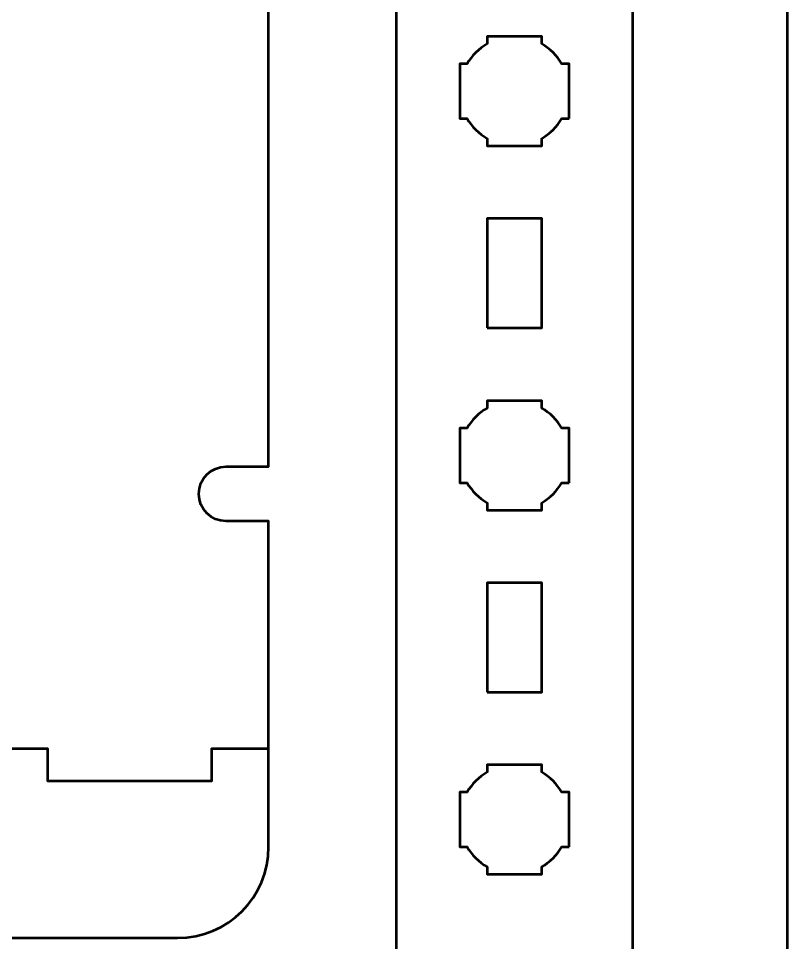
# Model space of a CAD drawing. Header units: centimetres. Extents: x -21 to 0, y -29.7 to 0.
# Drawn here: x -4.22 to 0, y -9.93 to -4.85 of the extents above; entities that cross this region are included whole.
import ezdxf

# ---------------------------------------------------------------- set-up
doc = ezdxf.new("R2010")
doc.units = ezdxf.units.CM
doc.header["$MEASUREMENT"] = 0
doc.layers.add('Layer 1', color=7, linetype='Continuous')

msp = doc.modelspace()

# ---------------------------------------------------------------- linework, layer by layer
at = {"layer": 'Layer 1', "color": 1, "lineweight": 53}
msp.add_open_spline([(-21.00003, -29.19995), (-21.00003, -29.19995), (-21.00003, -5.29992), (-21.00003, -5.29992), (-21.00003, -5.29992), (-21.00003, -5.21709), (-20.93286, -5.14992), (-20.85003, -5.14992), (-20.85003, -5.14992), (-20.7672, -5.14992), (-20.70003, -5.08275), (-20.70003, -4.99992), (-20.70003, -4.99992), (-20.70003, -4.91709), (-20.7672, -4.84992), (-20.85003, -4.84992), (-20.85003, -4.84992), (-20.93286, -4.84992), (-21.00003, -4.78275), (-21.00003, -4.69992), (-21.00003, -4.69992), (-21.00003, -4.61709), (-20.93286, -4.54992), (-20.85003, -4.54992), (-20.85003, -4.54992), (-20.7672, -4.54992), (-20.70003, -4.48275), (-20.70003, -4.39992), (-20.70003, -4.39992), (-20.70003, -4.31709), (-20.7672, -4.24992), (-20.85003, -4.24992), (-20.85003, -4.24992), (-20.93286, -4.24992), (-21.00003, -4.18275), (-21.00003, -4.09992), (-21.00003, -4.09992), (-21.00003, -4.01709), (-20.93286, -3.94992), (-20.85003, -3.94992), (-20.85003, -3.94992), (-20.7672, -3.94992), (-20.70003, -3.88275), (-20.70003, -3.79992), (-20.70003, -3.79992), (-20.70003, -3.71709), (-20.7672, -3.64992), (-20.85003, -3.64992), (-20.85003, -3.64992), (-20.93286, -3.64992), (-21.00003, -3.58275), (-21.00003, -3.49992), (-21.00003, -3.49992), (-21.00003, -3.41709), (-20.93286, -3.34992), (-20.85003, -3.34992), (-20.85003, -3.34992), (-20.7672, -3.34992), (-20.70003, -3.28275), (-20.70003, -3.19992), (-20.70003, -3.19992), (-20.70003, -3.11709), (-20.7672, -3.04992), (-20.85003, -3.04992), (-20.85003, -3.04992), (-20.93286, -3.04992), (-21.00003, -2.98275), (-21.00003, -2.89992), (-21.00003, -2.89992), (-21.00003, -2.81709), (-20.93286, -2.74992), (-20.85003, -2.74992), (-20.85003, -2.74992), (-20.7672, -2.74992), (-20.70003, -2.68275), (-20.70003, -2.59992), (-20.70003, -2.59992), (-20.70003, -2.51709), (-20.7672, -2.44992), (-20.85003, -2.44992), (-20.85003, -2.44992), (-20.93286, -2.44992), (-21.00003, -2.38275), (-21.00003, -2.29992), (-21.00003, -2.29992), (-21.00003, -2.21709), (-20.93286, -2.14992), (-20.85003, -2.14992), (-20.85003, -2.14992), (-20.7672, -2.14992), (-20.70003, -2.08275), (-20.70003, -1.99992), (-20.70003, -1.99992), (-20.70003, -1.91709), (-20.7672, -1.84992), (-20.85003, -1.84992), (-20.85003, -1.84992), (-20.93286, -1.84992), (-21.00003, -1.78275), (-21.00003, -1.69992), (-21.00003, -1.69992), (-21.00003, -1.61709), (-20.93286, -1.54992), (-20.85003, -1.54992), (-20.85003, -1.54992), (-20.7672, -1.54992), (-20.70003, -1.48275), (-20.70003, -1.39992), (-20.70003, -1.39992), (-20.70003, -1.31709), (-20.7672, -1.24992), (-20.85003, -1.24992), (-20.85003, -1.24992), (-20.93286, -1.24992), (-21.00003, -1.18275), (-21.00003, -1.09992), (-21.00003, -1.09992), (-21.00003, -1.09992), (-21.00003, -0.49992), (-21.00003, -0.49992), (-21.00003, -0.49992), (-21.00003, -0.22295), (-20.77694, 0.00004), (-20.49994, 0.00004), (-20.49994, 0.00004), (-20.49994, 0.00004), (-0.50008, 0.00004), (-0.50008, 0.00004), (-0.50008, 0.00004), (-0.22294, 0.00004), (0.00002, -0.22295), (0.00002, -0.49992), (0.00002, -0.49992), (0.00002, -0.49992), (0.00002, -29.19995), (0.00002, -29.19995), (0.00002, -29.19995), (0.00002, -29.47695), (-0.22294, -29.70004), (-0.50008, -29.70004), (-0.50008, -29.70004), (-0.50008, -29.70004), (-20.49994, -29.70004), (-20.49994, -29.70004), (-20.49994, -29.70004), (-20.77694, -29.70004), (-21.00003, -29.47695), (-21.00003, -29.19995)], degree=3, knots=[0, 0, 0, 0, 0.027027, 0.027027, 0.027027, 0.027027, 0.0540541, 0.0540541, 0.0540541, 0.0540541, 0.0810811, 0.0810811, 0.0810811, 0.0810811, 0.1081081, 0.1081081, 0.1081081, 0.1081081, 0.1351351, 0.1351351, 0.1351351, 0.1351351, 0.1621622, 0.1621622, 0.1621622, 0.1621622, 0.1891892, 0.1891892, 0.1891892, 0.1891892, 0.2162162, 0.2162162, 0.2162162, 0.2162162, 0.2432432, 0.2432432, 0.2432432, 0.2432432, 0.2702703, 0.2702703, 0.2702703, 0.2702703, 0.2972973, 0.2972973, 0.2972973, 0.2972973, 0.3243243, 0.3243243, 0.3243243, 0.3243243, 0.3513514, 0.3513514, 0.3513514, 0.3513514, 0.3783784, 0.3783784, 0.3783784, 0.3783784, 0.4054054, 0.4054054, 0.4054054, 0.4054054, 0.4324324, 0.4324324, 0.4324324, 0.4324324, 0.4594595, 0.4594595, 0.4594595, 0.4594595, 0.4864865, 0.4864865, 0.4864865, 0.4864865, 0.5135135, 0.5135135, 0.5135135, 0.5135135, 0.5405405, 0.5405405, 0.5405405, 0.5405405, 0.5675676, 0.5675676, 0.5675676, 0.5675676, 0.5945946, 0.5945946, 0.5945946, 0.5945946, 0.6216216, 0.6216216, 0.6216216, 0.6216216, 0.6486486, 0.6486486, 0.6486486, 0.6486486, 0.6756757, 0.6756757, 0.6756757, 0.6756757, 0.7027027, 0.7027027, 0.7027027, 0.7027027, 0.7297297, 0.7297297, 0.7297297, 0.7297297, 0.7567568, 0.7567568, 0.7567568, 0.7567568, 0.7837838, 0.7837838, 0.7837838, 0.7837838, 0.8108108, 0.8108108, 0.8108108, 0.8108108, 0.8378378, 0.8378378, 0.8378378, 0.8378378, 0.8648649, 0.8648649, 0.8648649, 0.8648649, 0.8918919, 0.8918919, 0.8918919, 0.8918919, 0.9189189, 0.9189189, 0.9189189, 0.9189189, 0.9459459, 0.9459459, 0.9459459, 0.9459459, 0.972973, 0.972973, 0.972973, 0.972973, 1, 1, 1, 1], dxfattribs=at)
at = {"layer": 'Layer 1', "color": 3, "lineweight": 53}
for points, knots in [([(-8.15002, -9.39995), (-8.15002, -9.39995), (-8.15002, -7.5), (-8.15002, -7.5), (-8.15002, -7.5), (-8.15002, -7.5), (-7.9125, -7.5), (-7.9125, -7.5), (-7.9125, -7.5), (-7.82967, -7.5), (-7.7625, -7.43283), (-7.7625, -7.35), (-7.7625, -7.35), (-7.7625, -7.26717), (-7.82967, -7.2), (-7.9125, -7.2), (-7.9125, -7.2), (-7.9125, -7.2), (-8.15002, -7.2), (-8.15002, -7.2), (-8.15002, -7.2), (-8.15002, -7.2), (-8.15002, -1.10005), (-8.15002, -1.10005), (-8.15002, -1.10005), (-8.15002, -0.82305), (-7.92693, -0.59995), (-7.64993, -0.59995), (-7.64993, -0.59995), (-7.64993, -0.59995), (-3.35007, -0.59995), (-3.35007, -0.59995), (-3.35007, -0.59995), (-3.07293, -0.59995), (-2.84997, -0.82305), (-2.84997, -1.10005), (-2.84997, -1.10005), (-2.84997, -1.10005), (-2.84997, -7.3115), (-2.84997, -7.3115), (-2.84997, -7.3115), (-2.84997, -7.3115), (-3.083, -7.3115), (-3.083, -7.3115), (-3.083, -7.3115), (-3.16583, -7.3115), (-3.233, -7.37867), (-3.233, -7.4615), (-3.233, -7.4615), (-3.233, -7.54433), (-3.16583, -7.6115), (-3.083, -7.6115), (-3.083, -7.6115), (-3.083, -7.6115), (-2.84997, -7.6115), (-2.84997, -7.6115), (-2.84997, -7.6115), (-2.84997, -7.6115), (-2.84997, -9.39995), (-2.84997, -9.39995), (-2.84997, -9.39995), (-2.84997, -9.67695), (-3.07293, -9.90005), (-3.35007, -9.90005), (-3.35007, -9.90005), (-3.35007, -9.90005), (-7.64993, -9.90005), (-7.64993, -9.90005), (-7.64993, -9.90005), (-7.92693, -9.90005), (-8.15002, -9.67695), (-8.15002, -9.39995)], [0, 0, 0, 0, 0.0555556, 0.0555556, 0.0555556, 0.0555556, 0.1111111, 0.1111111, 0.1111111, 0.1111111, 0.1666667, 0.1666667, 0.1666667, 0.1666667, 0.2222222, 0.2222222, 0.2222222, 0.2222222, 0.2777778, 0.2777778, 0.2777778, 0.2777778, 0.3333333, 0.3333333, 0.3333333, 0.3333333, 0.3888889, 0.3888889, 0.3888889, 0.3888889, 0.4444444, 0.4444444, 0.4444444, 0.4444444, 0.5, 0.5, 0.5, 0.5, 0.5555556, 0.5555556, 0.5555556, 0.5555556, 0.6111111, 0.6111111, 0.6111111, 0.6111111, 0.6666667, 0.6666667, 0.6666667, 0.6666667, 0.7222222, 0.7222222, 0.7222222, 0.7222222, 0.7777778, 0.7777778, 0.7777778, 0.7777778, 0.8333333, 0.8333333, 0.8333333, 0.8333333, 0.8888889, 0.8888889, 0.8888889, 0.8888889, 0.9444444, 0.9444444, 0.9444444, 0.9444444, 1, 1, 1, 1]), ([(-2.15002, -15.39997), (-2.15002, -15.39997), (-2.15002, -1.10009), (-2.15002, -1.10009), (-2.15002, -1.10009), (-2.15002, -0.82295), (-1.92693, -0.59999), (-1.64993, -0.59999), (-1.64993, -0.59999), (-1.64993, -0.59999), (-1.34992, -0.59999), (-1.34992, -0.59999), (-1.34992, -0.59999), (-1.07296, -0.59999), (-0.85, -0.82295), (-0.85, -1.10009), (-0.85, -1.10009), (-0.85, -1.10009), (-0.85, -15.39997), (-0.85, -15.39997), (-0.85, -15.39997), (-0.85, -15.67697), (-1.07296, -15.90007), (-1.34992, -15.90007), (-1.34992, -15.90007), (-1.34992, -15.90007), (-1.64993, -15.90007), (-1.64993, -15.90007), (-1.64993, -15.90007), (-1.92693, -15.90007), (-2.15002, -15.67697), (-2.15002, -15.39997)], [0, 0, 0, 0, 0.125, 0.125, 0.125, 0.125, 0.25, 0.25, 0.25, 0.25, 0.375, 0.375, 0.375, 0.375, 0.5, 0.5, 0.5, 0.5, 0.625, 0.625, 0.625, 0.625, 0.75, 0.75, 0.75, 0.75, 0.875, 0.875, 0.875, 0.875, 1, 1, 1, 1])]:
    msp.add_open_spline(points, degree=3, knots=knots, dxfattribs=at)
at = {"layer": 'Layer 1', "lineweight": 53}
for points, knots in [([(-1.19999, -5.4001), (-1.19999, -5.4001), (-1.2401, -5.4001), (-1.2401, -5.4001), (-1.2401, -5.4001), (-1.26642, -5.44557), (-1.30445, -5.48349), (-1.34992, -5.50995), (-1.34992, -5.50995), (-1.34992, -5.50995), (-1.34992, -5.55003), (-1.34992, -5.55003), (-1.34992, -5.55003), (-1.34992, -5.55003), (-1.5, -5.55003), (-1.5, -5.55003), (-1.5, -5.55003), (-1.5, -5.55003), (-1.64993, -5.55003), (-1.64993, -5.55003), (-1.64993, -5.55003), (-1.64993, -5.55003), (-1.64993, -5.50995), (-1.64993, -5.50995), (-1.64993, -5.50995), (-1.69554, -5.48349), (-1.73346, -5.44557), (-1.75978, -5.4001), (-1.75978, -5.4001), (-1.75978, -5.4001), (-1.8, -5.4001), (-1.8, -5.4001), (-1.8, -5.4001), (-1.8, -5.4001), (-1.8, -5.25002), (-1.8, -5.25002), (-1.8, -5.25002), (-1.8, -5.25002), (-1.8, -5.10009), (-1.8, -5.10009), (-1.8, -5.10009), (-1.8, -5.10009), (-1.75978, -5.10009), (-1.75978, -5.10009), (-1.75978, -5.10009), (-1.73346, -5.05452), (-1.69554, -5.01659), (-1.64993, -4.99013), (-1.64993, -4.99013), (-1.64993, -4.99013), (-1.64993, -4.95006), (-1.64993, -4.95006), (-1.64993, -4.95006), (-1.64993, -4.95006), (-1.5, -4.95006), (-1.5, -4.95006), (-1.5, -4.95006), (-1.5, -4.95006), (-1.34992, -4.95006), (-1.34992, -4.95006), (-1.34992, -4.95006), (-1.34992, -4.95006), (-1.34992, -4.99013), (-1.34992, -4.99013), (-1.34992, -4.99013), (-1.30445, -5.01659), (-1.26642, -5.05452), (-1.2401, -5.10009), (-1.2401, -5.10009), (-1.2401, -5.10009), (-1.19999, -5.10009), (-1.19999, -5.10009), (-1.19999, -5.10009), (-1.19999, -5.10009), (-1.19999, -5.25002), (-1.19999, -5.25002), (-1.19999, -5.25002), (-1.19999, -5.25002), (-1.19999, -5.4001), (-1.19999, -5.4001)], [0, 0, 0, 0, 0.05, 0.05, 0.05, 0.05, 0.1, 0.1, 0.1, 0.1, 0.15, 0.15, 0.15, 0.15, 0.2, 0.2, 0.2, 0.2, 0.25, 0.25, 0.25, 0.25, 0.3, 0.3, 0.3, 0.3, 0.35, 0.35, 0.35, 0.35, 0.4, 0.4, 0.4, 0.4, 0.45, 0.45, 0.45, 0.45, 0.5, 0.5, 0.5, 0.5, 0.55, 0.55, 0.55, 0.55, 0.6, 0.6, 0.6, 0.6, 0.65, 0.65, 0.65, 0.65, 0.7, 0.7, 0.7, 0.7, 0.75, 0.75, 0.75, 0.75, 0.8, 0.8, 0.8, 0.8, 0.85, 0.85, 0.85, 0.85, 0.9, 0.9, 0.9, 0.9, 0.95, 0.95, 0.95, 0.95, 1, 1, 1, 1]), ([(-1.64993, -6.55008), (-1.64993, -6.55008), (-1.64993, -5.95008), (-1.64993, -5.95008), (-1.64993, -5.95008), (-1.64993, -5.95008), (-1.34992, -5.95008), (-1.34992, -5.95008), (-1.34992, -5.95008), (-1.34992, -5.95008), (-1.34992, -6.55008), (-1.34992, -6.55008), (-1.34992, -6.55008), (-1.34992, -6.55008), (-1.64993, -6.55008), (-1.64993, -6.55008)], [0, 0, 0, 0, 0.25, 0.25, 0.25, 0.25, 0.5, 0.5, 0.5, 0.5, 0.75, 0.75, 0.75, 0.75, 1, 1, 1, 1]), ([(-1.19999, -7.40006), (-1.19999, -7.40006), (-1.2401, -7.40006), (-1.2401, -7.40006), (-1.2401, -7.40006), (-1.26642, -7.44554), (-1.30445, -7.48357), (-1.34992, -7.50988), (-1.34992, -7.50988), (-1.34992, -7.50988), (-1.34992, -7.54999), (-1.34992, -7.54999), (-1.34992, -7.54999), (-1.34992, -7.54999), (-1.5, -7.54999), (-1.5, -7.54999), (-1.5, -7.54999), (-1.5, -7.54999), (-1.64993, -7.54999), (-1.64993, -7.54999), (-1.64993, -7.54999), (-1.64993, -7.54999), (-1.64993, -7.50988), (-1.64993, -7.50988), (-1.64993, -7.50988), (-1.69554, -7.48357), (-1.73346, -7.44554), (-1.75978, -7.40006), (-1.75978, -7.40006), (-1.75978, -7.40006), (-1.8, -7.40006), (-1.8, -7.40006), (-1.8, -7.40006), (-1.8, -7.40006), (-1.8, -7.24999), (-1.8, -7.24999), (-1.8, -7.24999), (-1.8, -7.24999), (-1.8, -7.10006), (-1.8, -7.10006), (-1.8, -7.10006), (-1.8, -7.10006), (-1.75978, -7.10006), (-1.75978, -7.10006), (-1.75978, -7.10006), (-1.73346, -7.05445), (-1.69554, -7.01656), (-1.64993, -6.99024), (-1.64993, -6.99024), (-1.64993, -6.99024), (-1.64993, -6.94999), (-1.64993, -6.94999), (-1.64993, -6.94999), (-1.64993, -6.94999), (-1.5, -6.94999), (-1.5, -6.94999), (-1.5, -6.94999), (-1.5, -6.94999), (-1.34992, -6.94999), (-1.34992, -6.94999), (-1.34992, -6.94999), (-1.34992, -6.94999), (-1.34992, -6.99024), (-1.34992, -6.99024), (-1.34992, -6.99024), (-1.30445, -7.01656), (-1.26642, -7.05445), (-1.2401, -7.10006), (-1.2401, -7.10006), (-1.2401, -7.10006), (-1.19999, -7.10006), (-1.19999, -7.10006), (-1.19999, -7.10006), (-1.19999, -7.10006), (-1.19999, -7.24999), (-1.19999, -7.24999), (-1.19999, -7.24999), (-1.19999, -7.24999), (-1.19999, -7.40006), (-1.19999, -7.40006)], [0, 0, 0, 0, 0.05, 0.05, 0.05, 0.05, 0.1, 0.1, 0.1, 0.1, 0.15, 0.15, 0.15, 0.15, 0.2, 0.2, 0.2, 0.2, 0.25, 0.25, 0.25, 0.25, 0.3, 0.3, 0.3, 0.3, 0.35, 0.35, 0.35, 0.35, 0.4, 0.4, 0.4, 0.4, 0.45, 0.45, 0.45, 0.45, 0.5, 0.5, 0.5, 0.5, 0.55, 0.55, 0.55, 0.55, 0.6, 0.6, 0.6, 0.6, 0.65, 0.65, 0.65, 0.65, 0.7, 0.7, 0.7, 0.7, 0.75, 0.75, 0.75, 0.75, 0.8, 0.8, 0.8, 0.8, 0.85, 0.85, 0.85, 0.85, 0.9, 0.9, 0.9, 0.9, 0.95, 0.95, 0.95, 0.95, 1, 1, 1, 1]), ([(-1.64993, -8.55001), (-1.64993, -8.55001), (-1.64993, -7.95001), (-1.64993, -7.95001), (-1.64993, -7.95001), (-1.64993, -7.95001), (-1.34992, -7.95001), (-1.34992, -7.95001), (-1.34992, -7.95001), (-1.34992, -7.95001), (-1.34992, -8.55001), (-1.34992, -8.55001), (-1.34992, -8.55001), (-1.34992, -8.55001), (-1.64993, -8.55001), (-1.64993, -8.55001)], [0, 0, 0, 0, 0.25, 0.25, 0.25, 0.25, 0.5, 0.5, 0.5, 0.5, 0.75, 0.75, 0.75, 0.75, 1, 1, 1, 1]), ([(-1.19999, -9.4), (-1.19999, -9.4), (-1.2401, -9.4), (-1.2401, -9.4), (-1.2401, -9.4), (-1.26642, -9.44561), (-1.30445, -9.4835), (-1.34992, -9.50982), (-1.34992, -9.50982), (-1.34992, -9.50982), (-1.34992, -9.55007), (-1.34992, -9.55007), (-1.34992, -9.55007), (-1.34992, -9.55007), (-1.5, -9.55007), (-1.5, -9.55007), (-1.5, -9.55007), (-1.5, -9.55007), (-1.64993, -9.55007), (-1.64993, -9.55007), (-1.64993, -9.55007), (-1.64993, -9.55007), (-1.64993, -9.50982), (-1.64993, -9.50982), (-1.64993, -9.50982), (-1.69554, -9.4835), (-1.73346, -9.44561), (-1.75978, -9.4), (-1.75978, -9.4), (-1.75978, -9.4), (-1.8, -9.4), (-1.8, -9.4), (-1.8, -9.4), (-1.8, -9.4), (-1.8, -9.25007), (-1.8, -9.25007), (-1.8, -9.25007), (-1.8, -9.25007), (-1.8, -9.09999), (-1.8, -9.09999), (-1.8, -9.09999), (-1.8, -9.09999), (-1.75978, -9.09999), (-1.75978, -9.09999), (-1.75978, -9.09999), (-1.73346, -9.05452), (-1.69554, -9.01649), (-1.64993, -8.99017), (-1.64993, -8.99017), (-1.64993, -8.99017), (-1.64993, -8.95006), (-1.64993, -8.95006), (-1.64993, -8.95006), (-1.64993, -8.95006), (-1.5, -8.95006), (-1.5, -8.95006), (-1.5, -8.95006), (-1.5, -8.95006), (-1.34992, -8.95006), (-1.34992, -8.95006), (-1.34992, -8.95006), (-1.34992, -8.95006), (-1.34992, -8.99017), (-1.34992, -8.99017), (-1.34992, -8.99017), (-1.30445, -9.01649), (-1.26642, -9.05452), (-1.2401, -9.09999), (-1.2401, -9.09999), (-1.2401, -9.09999), (-1.19999, -9.09999), (-1.19999, -9.09999), (-1.19999, -9.09999), (-1.19999, -9.09999), (-1.19999, -9.25007), (-1.19999, -9.25007), (-1.19999, -9.25007), (-1.19999, -9.25007), (-1.19999, -9.4), (-1.19999, -9.4)], [0, 0, 0, 0, 0.05, 0.05, 0.05, 0.05, 0.1, 0.1, 0.1, 0.1, 0.15, 0.15, 0.15, 0.15, 0.2, 0.2, 0.2, 0.2, 0.25, 0.25, 0.25, 0.25, 0.3, 0.3, 0.3, 0.3, 0.35, 0.35, 0.35, 0.35, 0.4, 0.4, 0.4, 0.4, 0.45, 0.45, 0.45, 0.45, 0.5, 0.5, 0.5, 0.5, 0.55, 0.55, 0.55, 0.55, 0.6, 0.6, 0.6, 0.6, 0.65, 0.65, 0.65, 0.65, 0.7, 0.7, 0.7, 0.7, 0.75, 0.75, 0.75, 0.75, 0.8, 0.8, 0.8, 0.8, 0.85, 0.85, 0.85, 0.85, 0.9, 0.9, 0.9, 0.9, 0.95, 0.95, 0.95, 0.95, 1, 1, 1, 1])]:
    msp.add_open_spline(points, degree=3, knots=knots, dxfattribs=at)
at = {"layer": 'Layer 1', "color": 5, "lineweight": 53}
msp.add_open_spline([(-2.84997, -8.8615), (-2.89065, -8.8615), (-2.99071, -8.8615), (-3.1632, -8.8615), (-3.1632, -8.8615), (-3.1632, -8.8615), (-3.1632, -9.0393), (-3.1632, -9.0393), (-3.1632, -9.0393), (-3.1632, -9.0393), (-4.06236, -9.0393), (-4.06236, -9.0393), (-4.06236, -9.0393), (-4.06236, -9.0393), (-4.06236, -8.8615), (-4.06236, -8.8615), (-4.06236, -8.8615), (-4.65491, -8.8615), (-5.3802, -8.8615), (-6.05626, -8.8615), (-6.05626, -8.8615), (-6.05626, -8.8615), (-6.05626, -9.4965), (-6.05626, -9.4965), (-6.05626, -9.4965), (-6.05626, -9.4965), (-7.22212, -9.4965), (-7.22212, -9.4965), (-7.22212, -9.4965), (-7.22212, -9.4965), (-7.22212, -8.8615), (-7.22212, -8.8615), (-7.22212, -8.8615), (-7.7246, -8.8615), (-8.07069, -8.8615), (-8.15002, -8.8615)], degree=3, knots=[0, 0, 0, 0, 0.1111111, 0.1111111, 0.1111111, 0.1111111, 0.2222222, 0.2222222, 0.2222222, 0.2222222, 0.3333333, 0.3333333, 0.3333333, 0.3333333, 0.4444444, 0.4444444, 0.4444444, 0.4444444, 0.5555556, 0.5555556, 0.5555556, 0.5555556, 0.6666667, 0.6666667, 0.6666667, 0.6666667, 0.7777778, 0.7777778, 0.7777778, 0.7777778, 0.8888889, 0.8888889, 0.8888889, 0.8888889, 1, 1, 1, 1], dxfattribs=at)

doc.saveas('drawing.dxf')
